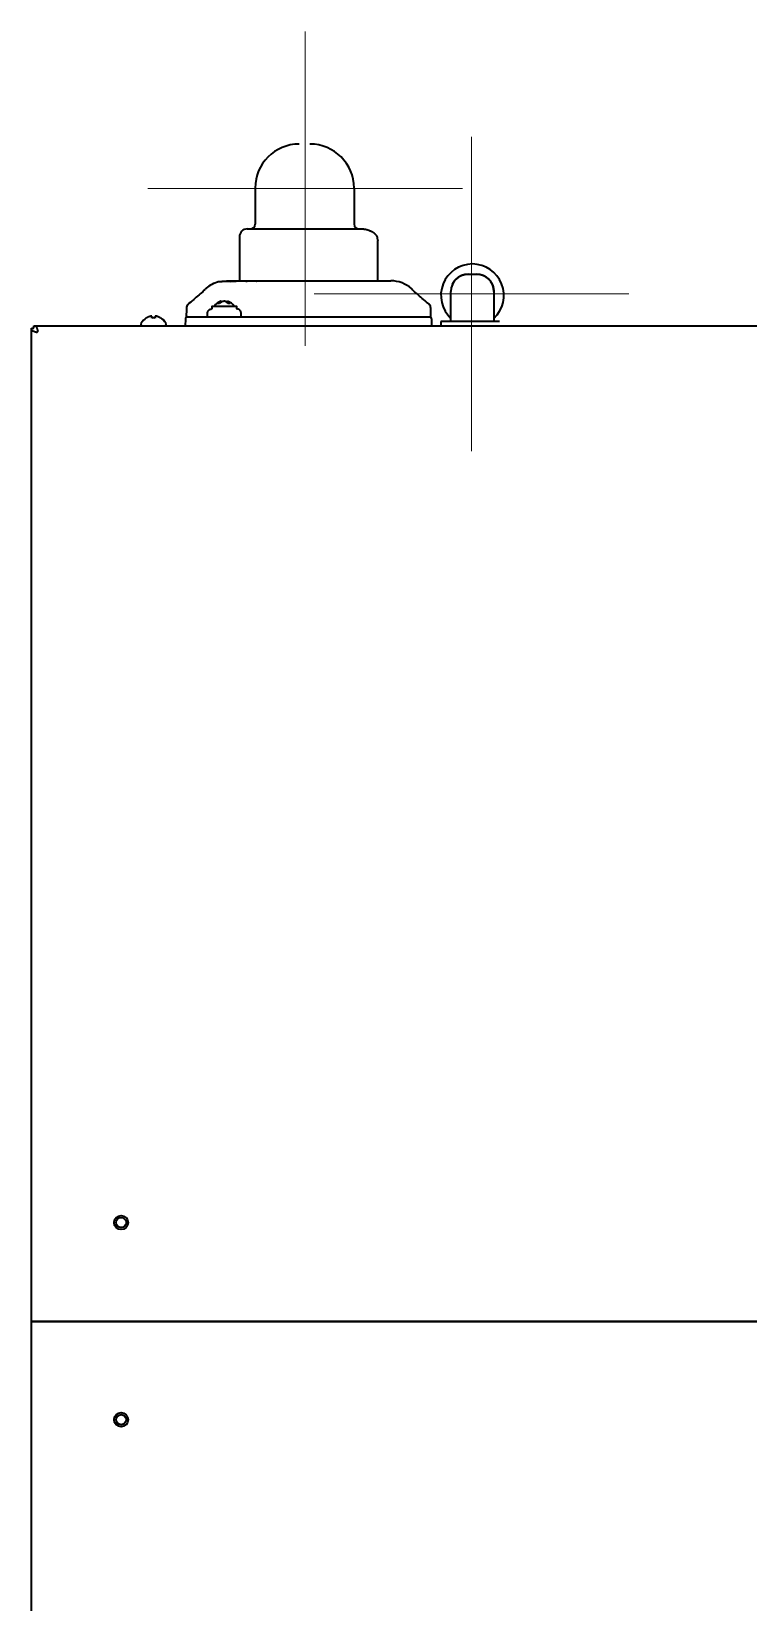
# Model space of a CAD drawing. Extents: x -760 to 4209, y 5795 to 10328.
# Drawn here: x 1848.6 to 2076.5, y 7283 to 7782.8 of the extents above; entities that cross this region are included whole.
import ezdxf

# ---------------------------------------------------------------- set-up
doc = ezdxf.new("R2010")
doc.units = 0
doc.header["$LTSCALE"] = 5
doc.layers.get('0').update_dxf_attribs({"linetype": 'CONTINUOUS', "lineweight": 0})
doc.layers.add('1', color=7, linetype='CONTINUOUS', true_color=0xffffff)

msp = doc.modelspace()

# ---------------------------------------------------------------- linework, layer by layer
at = {"color": 6}
for p, q in [((1935.53, 7782.83), (1935.53, 7682.83)), ((1885.53, 7732.83), (1985.53, 7732.83))]:
    msp.add_line(p, q, dxfattribs=at)
at = {"color": 4}
for p, q in [((1988.45, 7749.35), (1988.45, 7649.35)), ((1938.45, 7699.35), (2038.45, 7699.35))]:
    msp.add_line(p, q, dxfattribs=at)
at = {"layer": '1', "color": 7, "linetype": 'Continuous', "lineweight": 35}
for p, q in [((1919.66, 7733), (1919.66, 7721.5)), ((1951.09, 7733), (1951.09, 7721.5)), ((1914.66, 7717.5), (1914.66, 7703.5)), ((1917.16, 7720), (1953.59, 7720)), ((1958.66, 7703.5), (1958.66, 7716.24)), ((1987.41, 7705.65), (1990.01, 7705.65)), ((1981.91, 7690.7), (1981.91, 7700.15)), ((1995.51, 7700.15), (1995.51, 7690.7)), ((1897.81, 7694.68), (1897.81, 7694.67)), ((1898.49, 7696.15), (1898.49, 7696.15)), ((1904.48, 7692), (1904.5, 7693.03)), ((1905.85, 7695.15), (1905.85, 7694.75)), ((1906, 7695.4), (1912.32, 7695.4)), ((1908.69, 7696.57), (1908.66, 7696.94)), ((1908.86, 7696.69), (1908.83, 7697)), ((1909.93, 7697), (1909.85, 7696.99)), ((1909.93, 7696.98), (1909.93, 7697)), ((1910.35, 7696.83), (1910.35, 7696.94)), ((1910.81, 7696.48), (1910.86, 7697)), ((1910.91, 7696.37), (1910.96, 7696.94)), ((1912.32, 7695.4), (1913.7, 7695.4)), ((1913.85, 7694.75), (1913.85, 7695.15)), ((1915.23, 7692), (1915.22, 7693.03)), ((1974.82, 7696.15), (1974.82, 7696.15)), ((1975.5, 7694.68), (1975.5, 7694.67)), ((1848.55, 7688.21), (1848.55, 7688.4)), ((1848.55, 7688.4), (1849.35, 7688.4)), ((1848.55, 7688.06), (1848.55, 7688.21)), ((1848.55, 6688.2), (1848.55, 7688.06)), ((1849.36, 7689.2), (1849.54, 7689.2)), ((1849.36, 7688.4), (1849.36, 7689.2)), ((1849.54, 7689.2), (1849.7, 7689.2)), ((1849.7, 7689.2), (2710.41, 7689.2)), ((1883.36, 7689.8), (1883.36, 7689.6)), ((1885.06, 7691.65), (1885.06, 7691.68)), ((1889.66, 7691.68), (1889.66, 7691.65)), ((1891.36, 7689.6), (1891.36, 7689.8)), ((1897.49, 7691.27), (1897.45, 7689.2)), ((1898.24, 7692), (1899.7, 7692)), ((1903.97, 7692), (1925.89, 7692)), ((1925.89, 7692), (1971.23, 7692)), ((1975.86, 7689.2), (1975.82, 7691.27)), ((1997.36, 7690.55), (1978.71, 7690.55)), ((1978.71, 7690.55), (1978.71, 7689.2)), ((1848.55, 7372.4), (2711.55, 7372.4)), ((2711.55, 7372.4), (1848.55, 7372.4)), ((1851.05, 7372.4), (1910.85, 7372.4)), ((1910.85, 7372.4), (1851.05, 7372.4))]:
    msp.add_line(p, q, dxfattribs=at)
for centre, radius in [((1877.05, 7403.9), 2.25), ((1877.05, 7403.9), 1.6), ((1877.05, 7341.2), 2.25), ((1877.05, 7341.2), 1.6)]:
    msp.add_circle(centre, radius, dxfattribs=at)
for centre, radius, start, end in [((1933.66, 7733), 14, 90, 180), ((1937.09, 7733), 14, 0, 90), ((1917.16, 7717.5), 2.5, 90, 180), ((1918.16, 7721.5), 1.5, 270, 0), ((1952.59, 7721.5), 1.5, 180, 270), ((1988.71, 7698.85), 10, 312.848, 227.152), ((1988.71, 7698.85), 10, 312.8456, 89.9944), ((1987.41, 7700.15), 5.5, 90, 180), ((1990.01, 7700.15), 5.5, 0, 90), ((1906.13, 7695.15), 0.283, 118.0725, 180), ((1906.13, 7694.75), 0.283, 180, 241.9275), ((1909.85, 7693.4), 3.74, 106.3924, 147.6759), ((1909.85, 7693.4), 3.74, 32.3241, 73.6076), ((1913.56, 7695.15), 0.283, 0, 61.9275), ((1913.56, 7694.75), 0.283, 298.0725, 0), ((1850.35, 7687.4), 0.25, 270, 0), ((1883.76, 7689.8), 0.4, 149.6988, 180), ((1883.76, 7689.6), 0.4, 180, 270), ((1887.56, 7687.58), 4.8, 121.5837, 149.6988), ((1887.36, 7687.9), 3.78, 90.0035, 97.6041), ((1887.36, 7687.9), 3.78, 82.3959, 89.9965), ((1887.16, 7687.58), 4.8, 30.3012, 58.4186), ((1890.96, 7689.6), 0.4, 270, 0), ((1890.96, 7689.8), 0.4, 0, 30.3012), ((1887.46, 7686.58), 4.8, 33.0817, 36.4405), ((1898.24, 7691.25), 0.75, 90, 179), ((1975.07, 7691.25), 0.75, 1, 90), ((1996.01, 7690.7), 0.5, 180, 197.4586)]:
    msp.add_arc(centre, radius, start, end, dxfattribs=at)
for centre, major_axis, ratio, start_param, end_param in [((1962.78, 7693.5), (0, -10), 0.999998, 2.411157, 3.141806), ((1909.65, 7693.38), (-0.41, 3.71), 0.752737, 0.215025, 0.587746), ((1910.03, 7693.38), (-0.43, -3.7), 0.775115, 3.528514, 3.901235), ((1909.29, 7693.34), (-0.38, 3.67), 0.420739, 0.050717, 0.167582), ((1910, 7693.34), (-1.27, -3.46), 0.961631, 3.574275, 3.691141), ((1909.59, 7693.34), (-0.81, 3.6), 0.902278, 5.872372, 5.989237), ((1909.69, 7693.34), (-1.27, 3.46), 0.961631, 5.733637, 5.850503), ((1909.62, 7693.38), (-0.36, 3.71), 0.654345, 5.549803, 5.922525), ((1909.66, 7693.38), (-0.43, 3.7), 0.775115, 5.720567, 5.896264), ((1910.44, 7693.34), (-0.36, -3.67), 0.257668, 2.955348, 3.072213), ((1910.08, 7693.38), (-0.35, -3.71), 0.627676, 2.529365, 2.902086)]:
    msp.add_ellipse(centre, major_axis=major_axis, ratio=ratio, start_param=start_param, end_param=end_param, dxfattribs=at)
for points, knots in [([(1953.59, 7720), (1953.67, 7720), (1953.75, 7720), (1953.92, 7719.99), (1954, 7719.99), (1954.24, 7719.97), (1954.4, 7719.95), (1954.71, 7719.9), (1954.86, 7719.88), (1955.04, 7719.84), (1955.08, 7719.83), (1955.15, 7719.81), (1955.19, 7719.8), (1955.3, 7719.77), (1955.37, 7719.75), (1955.58, 7719.69), (1955.71, 7719.65), (1955.98, 7719.55), (1956.1, 7719.5), (1956.29, 7719.41), (1956.35, 7719.39), (1956.47, 7719.33), (1956.64, 7719.24), (1956.8, 7719.15), (1957.11, 7718.96), (1957.29, 7718.83), (1957.48, 7718.67), (1957.5, 7718.65), (1957.54, 7718.62), (1957.56, 7718.6), (1957.62, 7718.55), (1957.73, 7718.45), (1957.83, 7718.35), (1958.01, 7718.14), (1958.12, 7718.01), (1958.23, 7717.84), (1958.25, 7717.81), (1958.29, 7717.75), (1958.3, 7717.72), (1958.36, 7717.62), (1958.39, 7717.56), (1958.66, 7716.24)], [0, 0, 0, 0, 0.03125, 0.03125, 0.0625, 0.0625, 0.125, 0.125, 0.1875, 0.1875, 0.203125, 0.203125, 0.21875, 0.21875, 0.25, 0.25, 0.3125, 0.3125, 0.375, 0.375, 0.40625, 0.40625, 0.4375, 0.5, 0.5, 0.625, 0.625, 0.640625, 0.640625, 0.65625, 0.65625, 0.6875, 0.75, 0.75, 0.875, 0.875, 0.90625, 0.90625, 0.9375, 0.9375, 1, 1, 1, 1]), ([(1907.89, 7703.15), (1907.19, 7702.95), (1905.88, 7702.41), (1904.51, 7701.6), (1903.93, 7700.98), (1903.84, 7700.89)], [0, 0, 0, 0, 0.45623, 0.915999, 1, 1, 1, 1]), ([(1911.6, 7703.29), (1911.53, 7703.28), (1910.09, 7703.26), (1908.53, 7703.19), (1907.75, 7703.12), (1907.68, 7703.08)], [0, 0, 0, 0, 0.026021, 0.51208, 1, 1, 1, 1]), ([(1910.5, 7703.26), (1909.92, 7703.26), (1908.79, 7703.24), (1908.27, 7703.22), (1908.15, 7703.21)], [0, 0, 0, 0, 0.425312, 1, 1, 1, 1]), ([(1910.54, 7703.5), (1910.55, 7703.5), (1910.61, 7703.5), (1910.97, 7703.5), (1911.98, 7703.5), (1913.51, 7703.5), (1915.52, 7703.5), (1917.96, 7703.5), (1919.8, 7703.5), (1920.78, 7703.5)], [0, 0, 0, 0, 0.042242, 0.201868, 0.361495, 0.521121, 0.680747, 0.840374, 1, 1, 1, 1]), ([(1911.66, 7703.31), (1911.81, 7703.33), (1911.95, 7703.35), (1912.19, 7703.37), (1912.28, 7703.37), (1912.42, 7703.38), (1912.46, 7703.39), (1912.55, 7703.39), (1912.6, 7703.4), (1912.82, 7703.41), (1912.99, 7703.41), (1913.15, 7703.42)], [0, 0, 0, 0, 0.269206, 0.269206, 0.451905, 0.451905, 0.543254, 0.543254, 0.634603, 0.634603, 1, 1, 1, 1]), ([(1913.15, 7703.42), (1913.49, 7703.43), (1913.83, 7703.44), (1914.51, 7703.44), (1914.85, 7703.45), (1915.52, 7703.45), (1915.86, 7703.44), (1916.52, 7703.44), (1916.85, 7703.43), (1917.17, 7703.42)], [0, 0, 0, 0, 0.25, 0.25, 0.5, 0.5, 0.75, 0.75, 1, 1, 1, 1]), ([(1920.78, 7703.5), (1921.37, 7703.5), (1921.97, 7703.5), (1923.2, 7703.5), (1923.83, 7703.5), (1925.12, 7703.5), (1925.78, 7703.5), (1926.54, 7703.5), (1926.62, 7703.5), (1926.79, 7703.5), (1926.88, 7703.5), (1927.13, 7703.5), (1927.3, 7703.5), (1927.81, 7703.5), (1928.16, 7703.5), (1929.18, 7703.5), (1929.87, 7703.5), (1931.26, 7703.5), (1931.95, 7703.5), (1933.35, 7703.5), (1934.05, 7703.5), (1934.93, 7703.5), (1935.19, 7703.5), (1935.46, 7703.5), (1935.64, 7703.5), (1935.72, 7703.5), (1936.17, 7703.5), (1936.52, 7703.5), (1937.57, 7703.5), (1938.26, 7703.5), (1939.63, 7703.5), (1940.31, 7703.5), (1941.65, 7703.5), (1942.31, 7703.5), (1943.06, 7703.5), (1943.14, 7703.5), (1943.3, 7703.5), (1943.55, 7703.5), (1943.79, 7703.5), (1944.27, 7703.5), (1944.59, 7703.5), (1945.54, 7703.5), (1946.17, 7703.5), (1947.39, 7703.5), (1947.98, 7703.5), (1949.16, 7703.5), (1949.74, 7703.5), (1950.59, 7703.5), (1950.87, 7703.5), (1951.22, 7703.5), (1951.28, 7703.5), (1951.42, 7703.5), (1951.49, 7703.5), (1951.7, 7703.5), (1951.83, 7703.5), (1952.51, 7703.5), (1953.04, 7703.5), (1954.06, 7703.5), (1954.55, 7703.5), (1955.51, 7703.5), (1955.97, 7703.5), (1956.86, 7703.5), (1957.29, 7703.5), (1958.12, 7703.5), (1958.51, 7703.5), (1958.98, 7703.5), (1959.07, 7703.5), (1959.21, 7703.5), (1959.25, 7703.5), (1959.34, 7703.5), (1959.57, 7703.5), (1959.78, 7703.5), (1960.27, 7703.5), (1960.58, 7703.5), (1961.13, 7703.5), (1961.38, 7703.5), (1961.82, 7703.5), (1962.02, 7703.5), (1962.2, 7703.5), (1962.22, 7703.5), (1962.26, 7703.5), (1962.28, 7703.5), (1962.33, 7703.5), (1962.44, 7703.5), (1962.52, 7703.5), (1962.67, 7703.5), (1962.73, 7703.5), (1962.77, 7703.5), (1962.78, 7703.5), (1962.78, 7703.5)], [0, 0, 0, 0, 0.036437, 0.036437, 0.072873, 0.072873, 0.10931, 0.10931, 0.113865, 0.113865, 0.118419, 0.118419, 0.127528, 0.127528, 0.145747, 0.145747, 0.182183, 0.182183, 0.21862, 0.21862, 0.255056, 0.255056, 0.264166, 0.26872, 0.26872, 0.273275, 0.273275, 0.291493, 0.291493, 0.32793, 0.32793, 0.364366, 0.364366, 0.400803, 0.400803, 0.405358, 0.405358, 0.409912, 0.419021, 0.419021, 0.43724, 0.43724, 0.473676, 0.473676, 0.510113, 0.510113, 0.54655, 0.54655, 0.564768, 0.564768, 0.569323, 0.569323, 0.573877, 0.573877, 0.582986, 0.582986, 0.619423, 0.619423, 0.65586, 0.65586, 0.692296, 0.692296, 0.728733, 0.728733, 0.765169, 0.765169, 0.774279, 0.774279, 0.778833, 0.778833, 0.783388, 0.801606, 0.801606, 0.838043, 0.838043, 0.874479, 0.874479, 0.910916, 0.910916, 0.915471, 0.915471, 0.920025, 0.920025, 0.929134, 0.947353, 0.947353, 0.983789, 0.983789, 1, 1, 1, 1]), ([(1982.42, 7702.48), (1982.43, 7702.49), (1982.44, 7702.51), (1982.45, 7702.54), (1982.47, 7702.57), (1982.48, 7702.6), (1982.5, 7702.63), (1982.51, 7702.67), (1982.53, 7702.7), (1982.55, 7702.73), (1982.56, 7702.76), (1982.58, 7702.79), (1982.6, 7702.82), (1982.61, 7702.85), (1982.63, 7702.88), (1982.65, 7702.9), (1982.66, 7702.93), (1982.68, 7702.96), (1982.7, 7702.99), (1982.71, 7703.02), (1982.73, 7703.05), (1982.75, 7703.08), (1982.77, 7703.11), (1982.79, 7703.13), (1982.8, 7703.16), (1982.82, 7703.19), (1982.84, 7703.22), (1982.86, 7703.24), (1982.88, 7703.27), (1982.9, 7703.3), (1982.91, 7703.32), (1982.93, 7703.35), (1982.95, 7703.38), (1982.97, 7703.4), (1982.99, 7703.43), (1983.01, 7703.46), (1983.03, 7703.48), (1983.05, 7703.51), (1983.07, 7703.53), (1983.09, 7703.56), (1983.11, 7703.58), (1983.13, 7703.61), (1983.15, 7703.63), (1983.17, 7703.66), (1983.19, 7703.68), (1983.21, 7703.71), (1983.23, 7703.73), (1983.25, 7703.76), (1983.27, 7703.78), (1983.29, 7703.8), (1983.31, 7703.83), (1983.34, 7703.85), (1983.36, 7703.87), (1983.38, 7703.9), (1983.4, 7703.92), (1983.42, 7703.94), (1983.44, 7703.96), (1983.46, 7703.99), (1983.48, 7704.01), (1983.51, 7704.03), (1983.53, 7704.05), (1983.55, 7704.07), (1983.57, 7704.09), (1983.59, 7704.12), (1983.62, 7704.14), (1983.64, 7704.16), (1983.66, 7704.18), (1983.68, 7704.2), (1983.7, 7704.22), (1983.73, 7704.24), (1983.75, 7704.26), (1983.77, 7704.28), (1983.79, 7704.3), (1983.82, 7704.32), (1983.84, 7704.34), (1983.86, 7704.36), (1983.88, 7704.38), (1983.91, 7704.39), (1983.93, 7704.41), (1983.95, 7704.43), (1983.98, 7704.45), (1984, 7704.47), (1984.02, 7704.49), (1984.04, 7704.5), (1984.07, 7704.52), (1984.09, 7704.54), (1984.11, 7704.56), (1984.14, 7704.57), (1984.16, 7704.59), (1984.18, 7704.61), (1984.21, 7704.62), (1984.23, 7704.64), (1984.25, 7704.66), (1984.28, 7704.67), (1984.3, 7704.69), (1984.32, 7704.71), (1984.35, 7704.72), (1984.38, 7704.74), (1984.43, 7704.78), (1984.49, 7704.81), (1984.55, 7704.85), (1984.61, 7704.89), (1984.67, 7704.93), (1984.74, 7704.96), (1984.8, 7704.99), (1984.86, 7705.03), (1984.93, 7705.06), (1984.99, 7705.09), (1985.05, 7705.12), (1985.12, 7705.15), (1985.18, 7705.18), (1985.25, 7705.21), (1985.31, 7705.24), (1985.38, 7705.26), (1985.44, 7705.29), (1985.51, 7705.31), (1985.58, 7705.34), (1985.64, 7705.36), (1985.71, 7705.38), (1985.78, 7705.4), (1985.84, 7705.43), (1985.91, 7705.44), (1985.98, 7705.46), (1986.05, 7705.48), (1986.11, 7705.5), (1986.18, 7705.51), (1986.25, 7705.53), (1986.32, 7705.54), (1986.38, 7705.56), (1986.45, 7705.57), (1986.52, 7705.58), (1986.59, 7705.59), (1986.66, 7705.6), (1986.73, 7705.61), (1986.79, 7705.62), (1986.86, 7705.63), (1986.93, 7705.63), (1987, 7705.64), (1987.07, 7705.64), (1987.13, 7705.65), (1987.2, 7705.65), (1987.27, 7705.65), (1987.34, 7705.65), (1987.38, 7705.65), (1987.41, 7705.65)], [0, 0, 0, 0, 0.005833, 0.011652, 0.017456, 0.023246, 0.029021, 0.034782, 0.040528, 0.04626, 0.051977, 0.05768, 0.063369, 0.069042, 0.074702, 0.080347, 0.085978, 0.091594, 0.097195, 0.102783, 0.108356, 0.113914, 0.119459, 0.124989, 0.130504, 0.136005, 0.141492, 0.146965, 0.152423, 0.157867, 0.163296, 0.168711, 0.174112, 0.179499, 0.184872, 0.19023, 0.195574, 0.200904, 0.206219, 0.21152, 0.216808, 0.222081, 0.227339, 0.232584, 0.237814, 0.243031, 0.248233, 0.253421, 0.258595, 0.263755, 0.2689, 0.274032, 0.27915, 0.284253, 0.289343, 0.294418, 0.29948, 0.304527, 0.309561, 0.31458, 0.319586, 0.324577, 0.329555, 0.334518, 0.339468, 0.344404, 0.349326, 0.354234, 0.359128, 0.364008, 0.368875, 0.373728, 0.378566, 0.383392, 0.388203, 0.393, 0.397784, 0.402554, 0.40731, 0.412053, 0.416782, 0.421497, 0.426198, 0.430886, 0.43556, 0.440221, 0.444868, 0.449501, 0.454121, 0.458727, 0.463319, 0.467898, 0.472464, 0.477016, 0.481555, 0.48608, 0.490592, 0.49509, 0.506602, 0.518086, 0.529543, 0.540972, 0.552373, 0.563748, 0.575095, 0.586417, 0.597712, 0.608981, 0.620224, 0.631443, 0.642636, 0.653804, 0.664949, 0.676068, 0.687165, 0.698237, 0.709286, 0.720313, 0.731317, 0.742298, 0.753258, 0.764195, 0.775112, 0.786007, 0.796882, 0.807736, 0.81857, 0.829385, 0.84018, 0.850956, 0.861713, 0.872452, 0.883172, 0.893875, 0.90456, 0.915229, 0.92588, 0.936515, 0.947134, 0.957737, 0.968325, 0.978898, 0.989456, 1, 1, 1, 1]), ([(1990.01, 7705.65), (1990.02, 7705.65), (1990.04, 7705.65), (1990.08, 7705.65), (1990.12, 7705.65), (1990.15, 7705.65), (1990.19, 7705.65), (1990.23, 7705.65), (1990.26, 7705.65), (1990.3, 7705.64), (1990.34, 7705.64), (1990.37, 7705.64), (1990.41, 7705.64), (1990.44, 7705.63), (1990.48, 7705.63), (1990.52, 7705.63), (1990.55, 7705.62), (1990.59, 7705.62), (1990.63, 7705.62), (1990.67, 7705.61), (1990.7, 7705.61), (1990.74, 7705.6), (1990.78, 7705.6), (1990.81, 7705.59), (1990.85, 7705.59), (1990.89, 7705.58), (1990.92, 7705.58), (1990.96, 7705.57), (1991, 7705.56), (1991.03, 7705.56), (1991.07, 7705.55), (1991.11, 7705.54), (1991.14, 7705.53), (1991.18, 7705.53), (1991.22, 7705.52), (1991.25, 7705.51), (1991.29, 7705.5), (1991.33, 7705.49), (1991.36, 7705.48), (1991.4, 7705.47), (1991.44, 7705.46), (1991.47, 7705.45), (1991.51, 7705.44), (1991.55, 7705.43), (1991.58, 7705.42), (1991.62, 7705.41), (1991.66, 7705.4), (1991.69, 7705.39), (1991.73, 7705.38), (1991.76, 7705.36), (1991.8, 7705.35), (1991.84, 7705.34), (1991.87, 7705.33), (1991.91, 7705.31), (1991.94, 7705.3), (1991.98, 7705.29), (1992.02, 7705.27), (1992.05, 7705.26), (1992.09, 7705.24), (1992.12, 7705.23), (1992.16, 7705.21), (1992.19, 7705.2), (1992.23, 7705.18), (1992.27, 7705.17), (1992.3, 7705.15), (1992.34, 7705.13), (1992.37, 7705.12), (1992.41, 7705.1), (1992.44, 7705.08), (1992.48, 7705.07), (1992.51, 7705.05), (1992.55, 7705.03), (1992.58, 7705.01), (1992.62, 7704.99), (1992.65, 7704.98), (1992.68, 7704.96), (1992.72, 7704.94), (1992.75, 7704.92), (1992.79, 7704.9), (1992.82, 7704.88), (1992.85, 7704.86), (1992.89, 7704.84), (1992.92, 7704.82), (1992.96, 7704.8), (1992.99, 7704.77), (1993.02, 7704.75), (1993.06, 7704.73), (1993.09, 7704.71), (1993.12, 7704.69), (1993.15, 7704.66), (1993.19, 7704.64), (1993.22, 7704.62), (1993.25, 7704.59), (1993.28, 7704.57), (1993.32, 7704.55), (1993.35, 7704.52), (1993.38, 7704.5), (1993.41, 7704.47), (1993.44, 7704.45), (1993.47, 7704.42), (1993.51, 7704.4), (1993.54, 7704.37), (1993.57, 7704.34), (1993.6, 7704.32), (1993.63, 7704.29), (1993.66, 7704.26), (1993.69, 7704.24), (1993.72, 7704.21), (1993.75, 7704.18), (1993.78, 7704.16), (1993.81, 7704.13), (1993.84, 7704.1), (1993.87, 7704.07), (1993.9, 7704.04), (1993.92, 7704.01), (1993.95, 7703.98), (1993.98, 7703.95), (1994.01, 7703.92), (1994.04, 7703.89), (1994.07, 7703.86), (1994.08, 7703.84), (1994.09, 7703.83)], [0, 0, 0, 0, 0.007722, 0.015452, 0.023191, 0.03094, 0.038697, 0.046463, 0.054239, 0.062023, 0.069818, 0.077621, 0.085434, 0.093257, 0.101089, 0.108931, 0.116783, 0.124644, 0.132516, 0.140397, 0.148289, 0.156191, 0.164103, 0.172025, 0.179958, 0.187901, 0.195855, 0.203819, 0.211794, 0.21978, 0.227777, 0.235784, 0.243803, 0.251832, 0.259873, 0.267925, 0.275988, 0.284062, 0.292148, 0.300245, 0.308354, 0.316474, 0.324606, 0.33275, 0.340906, 0.349073, 0.357253, 0.365444, 0.373648, 0.381863, 0.390091, 0.398331, 0.406584, 0.414848, 0.423126, 0.431416, 0.439718, 0.448033, 0.456361, 0.464702, 0.473055, 0.481421, 0.489801, 0.498193, 0.506599, 0.515017, 0.523449, 0.531894, 0.540353, 0.548825, 0.55731, 0.565809, 0.574322, 0.582848, 0.591388, 0.599941, 0.608509, 0.61709, 0.625685, 0.634294, 0.642918, 0.651555, 0.660207, 0.668872, 0.677553, 0.686247, 0.694956, 0.703679, 0.712417, 0.721169, 0.729936, 0.738718, 0.747514, 0.756325, 0.765151, 0.773992, 0.782848, 0.791718, 0.800604, 0.809505, 0.818421, 0.827352, 0.836299, 0.845261, 0.854238, 0.86323, 0.872238, 0.881262, 0.890301, 0.899355, 0.908426, 0.917512, 0.926613, 0.935731, 0.944864, 0.954014, 0.963179, 0.97236, 0.981557, 0.990771, 1, 1, 1, 1]), ([(1994.09, 7703.83), (1994.1, 7703.82), (1994.12, 7703.81), (1994.14, 7703.78), (1994.16, 7703.75), (1994.19, 7703.73), (1994.21, 7703.7), (1994.23, 7703.67), (1994.26, 7703.64), (1994.28, 7703.61), (1994.3, 7703.59), (1994.33, 7703.56), (1994.35, 7703.53), (1994.37, 7703.5), (1994.4, 7703.47), (1994.42, 7703.44), (1994.44, 7703.41), (1994.46, 7703.38), (1994.49, 7703.34), (1994.51, 7703.31), (1994.53, 7703.28), (1994.55, 7703.25), (1994.58, 7703.22), (1994.6, 7703.18), (1994.62, 7703.15), (1994.64, 7703.12), (1994.66, 7703.08), (1994.68, 7703.05), (1994.7, 7703.01), (1994.73, 7702.98), (1994.75, 7702.94), (1994.77, 7702.91), (1994.79, 7702.87), (1994.81, 7702.83), (1994.83, 7702.8), (1994.85, 7702.76), (1994.87, 7702.72), (1994.89, 7702.69), (1994.91, 7702.65), (1994.93, 7702.61), (1994.95, 7702.57), (1994.97, 7702.53), (1994.98, 7702.49), (1995, 7702.45), (1995.02, 7702.41), (1995.04, 7702.37), (1995.06, 7702.33), (1995.07, 7702.29), (1995.09, 7702.25), (1995.11, 7702.21), (1995.12, 7702.17), (1995.14, 7702.13), (1995.16, 7702.08), (1995.17, 7702.04), (1995.19, 7702), (1995.2, 7701.95), (1995.22, 7701.91), (1995.23, 7701.86), (1995.25, 7701.82), (1995.26, 7701.78), (1995.28, 7701.73), (1995.29, 7701.68), (1995.3, 7701.64), (1995.32, 7701.59), (1995.33, 7701.55), (1995.34, 7701.5), (1995.35, 7701.45), (1995.36, 7701.42), (1995.36, 7701.41)], [0, 0, 0, 0, 0.012483, 0.025046, 0.037692, 0.050418, 0.063227, 0.076116, 0.089088, 0.102141, 0.115275, 0.128491, 0.141789, 0.155169, 0.168631, 0.182174, 0.1958, 0.209507, 0.223296, 0.237168, 0.251121, 0.265156, 0.279274, 0.293473, 0.307755, 0.322119, 0.336565, 0.351094, 0.365705, 0.380398, 0.395173, 0.410031, 0.424972, 0.439994, 0.4551, 0.470287, 0.485558, 0.500911, 0.516346, 0.531864, 0.547465, 0.563148, 0.578914, 0.594763, 0.610694, 0.626708, 0.642805, 0.658985, 0.675248, 0.691593, 0.708021, 0.724533, 0.741127, 0.757804, 0.774564, 0.791407, 0.808332, 0.825341, 0.842433, 0.859608, 0.876866, 0.894208, 0.911632, 0.929139, 0.94673, 0.964403, 0.98216, 1, 1, 1, 1]), ([(1903.65, 7700.61), (1903.56, 7700.53), (1902.89, 7699.91), (1901.68, 7698.86), (1899.94, 7697.39), (1898.86, 7696.46), (1898.32, 7696)], [0, 0, 0, 0, 0.034045, 0.284732, 0.603614, 1, 1, 1, 1]), ([(1903.64, 7700.6), (1903.64, 7700.6), (1903.64, 7700.64), (1903.67, 7700.72), (1903.73, 7700.82), (1903.79, 7700.88), (1903.81, 7700.91)], [0, 0, 0, 0, 0.015221, 0.376363, 0.720438, 1, 1, 1, 1]), ([(1969.68, 7700.6), (1969.67, 7700.63), (1969.67, 7700.65), (1969.63, 7700.77), (1969.57, 7700.85), (1969.48, 7700.92)], [0, 0, 0, 0, 0.237765, 0.237765, 1, 1, 1, 1]), ([(1974.99, 7696), (1974.45, 7696.46), (1973.38, 7697.39), (1971.64, 7698.86), (1970.41, 7699.92), (1969.72, 7700.56), (1969.63, 7700.65)], [0, 0, 0, 0, 0.394168, 0.711261, 0.96054, 1, 1, 1, 1]), ([(1995.36, 7701.4), (1995.41, 7701.2), (1995.45, 7700.99), (1995.5, 7700.57), (1995.51, 7700.36), (1995.51, 7700.15)], [0, 0, 0, 0, 0.5, 0.5, 1, 1, 1, 1]), ([(1886.86, 7691.65), (1886.86, 7691.77), (1886.86, 7691.88), (1886.86, 7692.02), (1886.86, 7692.06), (1886.86, 7692.13), (1886.86, 7692.17), (1886.86, 7692.2)], [0, 0, 0, 0, 0.5, 0.5, 0.75, 0.75, 1, 1, 1, 1]), ([(1889.66, 7691.65), (1889.45, 7691.77), (1889.24, 7691.88), (1888.92, 7692.02), (1888.81, 7692.06), (1888.59, 7692.13), (1888.47, 7692.17), (1888.36, 7692.2)], [0, 0, 0, 0, 0.5, 0.5, 0.75, 0.75, 1, 1, 1, 1]), ([(1898.52, 7696.16), (1898.37, 7696.04), (1898.11, 7695.74), (1897.84, 7695.19), (1897.83, 7694.82), (1897.85, 7694.68)], [0, 0, 0, 0, 0.349416, 0.763289, 1, 1, 1, 1]), ([(1904.5, 7693.03), (1904.5, 7693.13), (1904.51, 7693.22), (1904.53, 7693.36), (1904.54, 7693.41), (1904.56, 7693.48), (1904.56, 7693.5), (1904.58, 7693.55), (1904.58, 7693.57), (1904.62, 7693.68), (1904.66, 7693.77), (1904.71, 7693.87), (1904.72, 7693.89), (1904.74, 7693.93), (1904.75, 7693.95), (1904.79, 7694), (1904.81, 7694.04), (1904.89, 7694.14), (1904.95, 7694.2), (1905.03, 7694.27), (1905.05, 7694.28), (1905.08, 7694.31), (1905.09, 7694.32), (1905.14, 7694.35), (1905.21, 7694.39), (1905.28, 7694.42), (1905.33, 7694.45), (1905.36, 7694.46), (1905.39, 7694.46), (1905.41, 7694.47), (1905.42, 7694.47), (1905.5, 7694.49), (1905.57, 7694.5), (1905.65, 7694.5)], [0, 0, 0, 0, 0.125, 0.125, 0.1875, 0.1875, 0.21875, 0.21875, 0.25, 0.25, 0.375, 0.375, 0.40625, 0.40625, 0.4375, 0.4375, 0.5, 0.5, 0.625, 0.625, 0.65625, 0.65625, 0.6875, 0.6875, 0.75, 0.8125, 0.8125, 0.84375, 0.859375, 0.859375, 0.875, 0.875, 1, 1, 1, 1]), ([(1908.36, 7696.29), (1908.3, 7696.29), (1908.24, 7696.29), (1908.16, 7696.29), (1908.13, 7696.29), (1908.08, 7696.29), (1908.05, 7696.29), (1907.98, 7696.29), (1907.93, 7696.29), (1907.86, 7696.29), (1907.84, 7696.29), (1907.8, 7696.29), (1907.78, 7696.29), (1907.76, 7696.29)], [0, 0, 0, 0, 0.25, 0.25, 0.375, 0.375, 0.5, 0.5, 0.75, 0.75, 0.875, 0.875, 1, 1, 1, 1]), ([(1911.7, 7696.29), (1911.67, 7696.29), (1911.65, 7696.29), (1911.6, 7696.29), (1911.57, 7696.29), (1911.52, 7696.29), (1911.49, 7696.29), (1911.43, 7696.29), (1911.4, 7696.29), (1911.31, 7696.29), (1911.25, 7696.29), (1911.15, 7696.29), (1911.12, 7696.29), (1911.05, 7696.29), (1911.02, 7696.29), (1910.98, 7696.29)], [0, 0, 0, 0, 0.125, 0.125, 0.25, 0.25, 0.375, 0.375, 0.5, 0.5, 0.75, 0.75, 0.875, 0.875, 1, 1, 1, 1]), ([(1915.22, 7693.03), (1915.22, 7693.13), (1915.21, 7693.22), (1915.19, 7693.36), (1915.18, 7693.41), (1915.16, 7693.48), (1915.15, 7693.5), (1915.14, 7693.55), (1915.13, 7693.57), (1915.1, 7693.68), (1915.06, 7693.77), (1915.01, 7693.87), (1915, 7693.89), (1914.98, 7693.93), (1914.96, 7693.95), (1914.93, 7694), (1914.9, 7694.04), (1914.82, 7694.14), (1914.77, 7694.2), (1914.69, 7694.27), (1914.67, 7694.28), (1914.64, 7694.31), (1914.62, 7694.32), (1914.57, 7694.35), (1914.51, 7694.39), (1914.44, 7694.42), (1914.38, 7694.45), (1914.36, 7694.46), (1914.33, 7694.46), (1914.31, 7694.47), (1914.3, 7694.47), (1914.22, 7694.49), (1914.15, 7694.5), (1914.07, 7694.5)], [0, 0, 0, 0, 0.125, 0.125, 0.1875, 0.1875, 0.21875, 0.21875, 0.25, 0.25, 0.375, 0.375, 0.40625, 0.40625, 0.4375, 0.4375, 0.5, 0.5, 0.625, 0.625, 0.65625, 0.65625, 0.6875, 0.6875, 0.75, 0.8125, 0.8125, 0.84375, 0.859375, 0.859375, 0.875, 0.875, 1, 1, 1, 1]), ([(1975.47, 7694.68), (1975.48, 7694.82), (1975.47, 7695.18), (1975.24, 7695.69), (1974.96, 7696.04), (1974.81, 7696.15), (1974.79, 7696.17)], [0, 0, 0, 0, 0.236285, 0.616405, 0.935572, 1, 1, 1, 1]), ([(1848.55, 7688.06), (1848.55, 7687.99), (1848.6, 7687.91), (1848.76, 7687.77), (1848.88, 7687.69), (1849.18, 7687.54), (1849.36, 7687.47), (1849.76, 7687.32), (1849.98, 7687.25), (1850.21, 7687.18)], [0, 0, 0, 0, 0.25, 0.25, 0.5, 0.5, 0.75, 0.75, 1, 1, 1, 1]), ([(1849.7, 7689.2), (1849.73, 7689.2), (1849.77, 7689.19), (1849.84, 7689.15), (1849.88, 7689.12), (1849.95, 7689.04), (1849.99, 7688.99), (1850.07, 7688.87), (1850.1, 7688.8), (1850.18, 7688.65), (1850.21, 7688.57), (1850.29, 7688.39), (1850.32, 7688.29), (1850.4, 7688.09), (1850.43, 7687.99), (1850.51, 7687.77), (1850.54, 7687.66), (1850.58, 7687.55)], [0, 0, 0, 0, 0.125, 0.125, 0.25, 0.25, 0.375, 0.375, 0.5, 0.5, 0.625, 0.625, 0.75, 0.75, 0.875, 0.875, 1, 1, 1, 1]), ([(1850.58, 7687.55), (1850.58, 7687.55), (1850.58, 7687.54), (1850.59, 7687.53), (1850.59, 7687.52), (1850.59, 7687.51), (1850.6, 7687.5), (1850.6, 7687.49), (1850.6, 7687.48), (1850.6, 7687.47), (1850.6, 7687.46), (1850.6, 7687.45), (1850.6, 7687.44), (1850.6, 7687.42), (1850.6, 7687.41), (1850.6, 7687.41), (1850.6, 7687.4)], [0, 0, 0, 0, 0.070356, 0.140723, 0.211142, 0.28165, 0.352287, 0.42309, 0.494098, 0.565348, 0.636878, 0.708725, 0.780925, 0.853514, 0.926527, 1, 1, 1, 1]), ([(1897.77, 7692), (1897.75, 7692), (1898.51, 7692), (1901.62, 7692), (1904.48, 7692)], [0, 0, 0, 0, 0.349223, 1, 1, 1, 1]), ([(1904.48, 7692), (1907.34, 7692), (1914.74, 7692), (1929.17, 7692), (1944.74, 7692), (1959.08, 7692), (1970.01, 7692), (1974.81, 7692), (1975.53, 7692), (1975.55, 7692)], [0, 0, 0, 0, 0.154718, 0.309436, 0.464154, 0.618872, 0.77359, 0.928308, 1, 1, 1, 1])]:
    msp.add_open_spline(points, degree=3, knots=knots, dxfattribs=at)
for points, degree in [([(1920.06, 7703.41), (1917.39, 7703.38)], 1), ([(1886.36, 7692.2), (1886.3, 7692.18), (1886.19, 7692.15), (1886.03, 7692.1), (1885.87, 7692.05), (1885.72, 7691.99), (1885.57, 7691.92), (1885.41, 7691.84), (1885.24, 7691.76), (1885.12, 7691.69), (1885.06, 7691.65)], 3), ([(1886.86, 7692.2), (1886.83, 7692.2), (1886.79, 7692.21), (1886.71, 7692.21), (1886.64, 7692.21), (1886.57, 7692.21), (1886.5, 7692.21), (1886.43, 7692.21), (1886.38, 7692.2), (1886.36, 7692.2)], 3), ([(1888.36, 7692.2), (1888.33, 7692.2), (1888.28, 7692.21), (1888.21, 7692.21), (1888.13, 7692.21), (1888.06, 7692.21), (1887.99, 7692.21), (1887.93, 7692.21), (1887.88, 7692.2), (1887.86, 7692.2)], 3), ([(1887.86, 7692.2), (1887.86, 7692.18), (1887.86, 7692.15), (1887.86, 7692.1), (1887.86, 7692.05), (1887.86, 7691.99), (1887.86, 7691.92), (1887.86, 7691.84), (1887.86, 7691.76), (1887.86, 7691.69), (1887.86, 7691.65)], 3), ([(1897.81, 7694.68), (1897.77, 7692)], 1), ([(1975.55, 7692), (1975.5, 7694.68)], 1), ([(1850.27, 7687.18), (1850.21, 7687.18)], 1), ([(1850.21, 7687.18), (1850.25, 7687.16), (1850.3, 7687.15), (1850.35, 7687.15)], 3), ([(1850.58, 7687.48), (1850.58, 7687.55)], 1)]:
    msp.add_open_spline(points, degree=degree, dxfattribs=at)
msp.add_rational_spline([(1920.06, 7703.42), (1920.3, 7703.47), (1920.54, 7703.5), (1920.78, 7703.5)], [1.04662396383, 1.05643448959, 1.06779324948, 1.08070024348], degree=3, dxfattribs=at)

doc.saveas('drawing.dxf')
